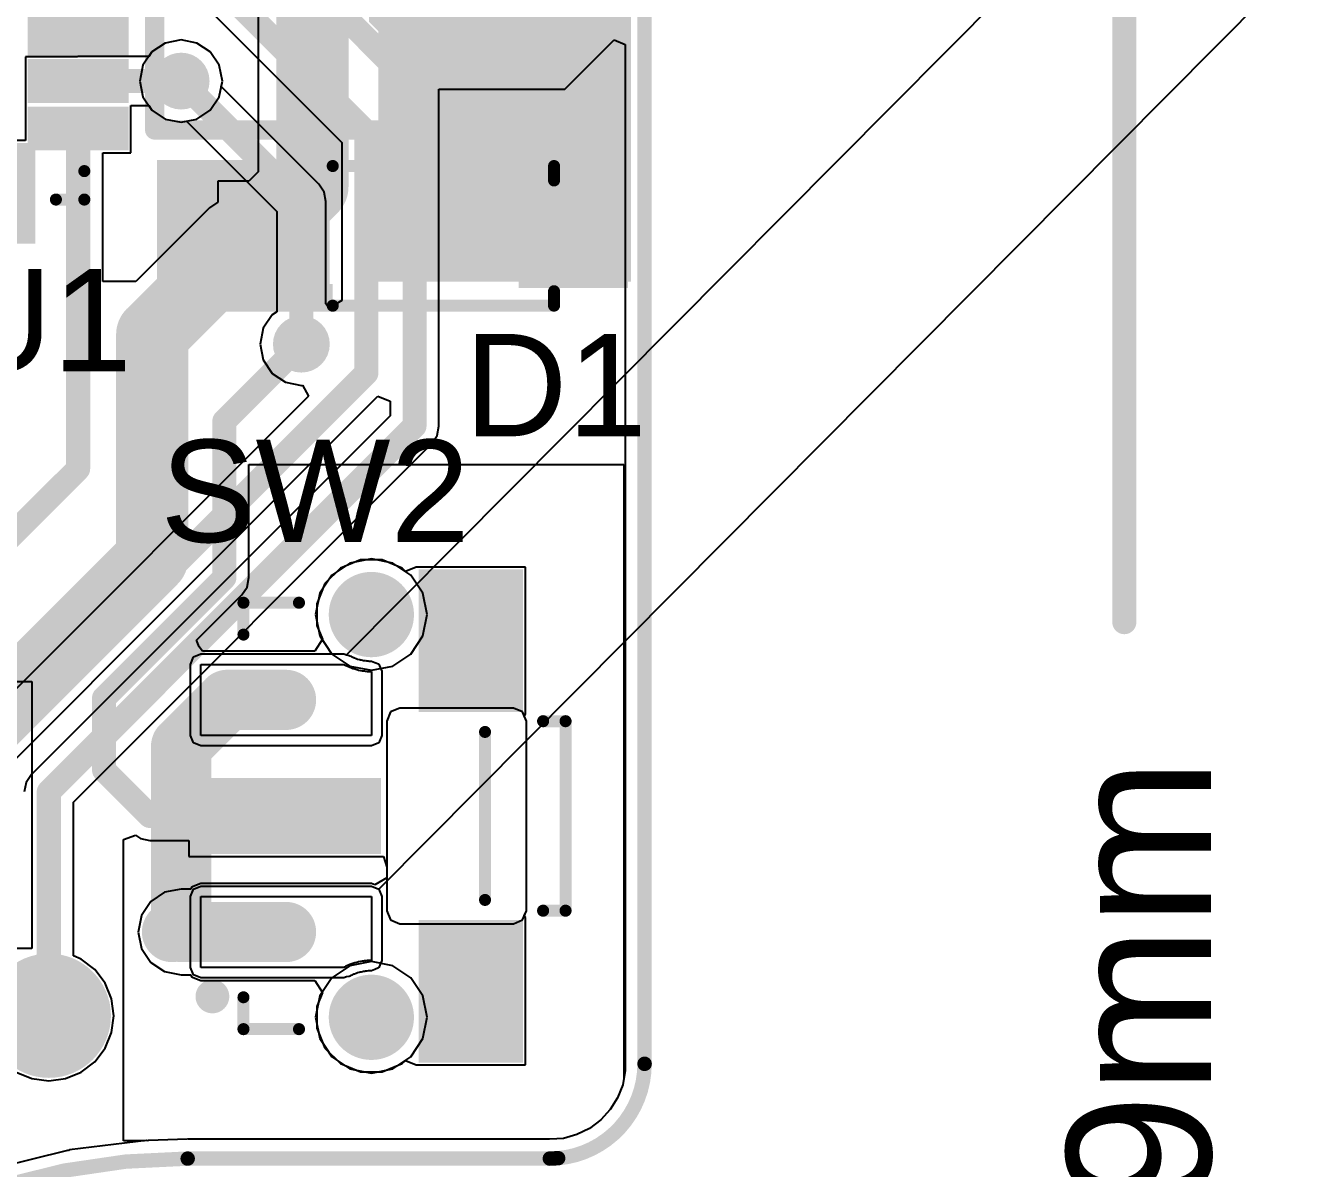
# Model space of a CAD drawing. Header units: millimetres. Extents: x -3 to 5381, y -54 to 5355.
# Drawn here: x 35.12 to 48.49, y -25.06 to -13 of the extents above; entities that cross this region are included whole.
import ezdxf

# ---------------------------------------------------------------- set-up
doc = ezdxf.new("R2010")
doc.units = ezdxf.units.MM
for name, color, linetype in [('BottomLayer', 5, 'Continuous'), ('BottomSolder', 6, 'Continuous'), ('Mechanical1', 6, 'Continuous'), ('Mechanical2', 216, 'Continuous'), ('MultiLayer', 9, 'Continuous'), ('PadHoleLayer', 156, 'Continuous'), ('TopLayer', 1, 'Continuous'), ('TopOverlay', 2, 'Continuous'), ('TopPaste', 8, 'Continuous'), ('TopSolder', 216, 'Continuous'), ('ViaHoleLayer', 16, 'Continuous')]:
    doc.layers.add(name, color=color, linetype=linetype)
doc.styles.add('Arial', font='', dxfattribs={"height": 0.2})
doc.styles.get('Arial').set_extended_font_data('Arial')

# ---------------------------------------------------------------- blocks, each defined once
blk = doc.blocks.new('SOD_123_13')
at = {"layer": 'TopLayer'}
for points in [[(-1.1, 0.45), (-1.1, -0.45), (-2.05, -0.45), (-2.05, 0.45)], [(2.05, 0.45), (2.05, -0.45), (1.1, -0.45), (1.1, 0.45)]]:
    blk.add_hatch(color=1, dxfattribs=at).paths.add_polyline_path(points)
at = {"layer": 'TopOverlay'}
for points in [[(0.965, 0.508), (2.819, 0.508), (2.819, 0.8), (0.965, 0.8)], [(2.119, -0.787), (2.819, -0.787), (2.819, 0.787), (2.119, 0.787)], [(0.965, -0.8), (2.819, -0.8), (2.819, -0.508), (0.965, -0.508)]]:
    blk.add_hatch(color=2, dxfattribs=at).paths.add_polyline_path(points)
at = {"layer": 'TopPaste'}
for points in [[(-1.1, 0.45), (-1.1, -0.45), (-2.05, -0.45), (-2.05, 0.45)], [(2.05, 0.45), (2.05, -0.45), (1.1, -0.45), (1.1, 0.45)]]:
    blk.add_hatch(color=8, dxfattribs=at).paths.add_polyline_path(points)
at = {"layer": 'TopSolder'}
for points in [[(-0.998, 0.552), (-0.998, -0.552), (-2.152, -0.552), (-2.152, 0.552)], [(2.152, 0.552), (2.152, -0.552), (0.998, -0.552), (0.998, 0.552)]]:
    blk.add_hatch(color=216, dxfattribs=at).paths.add_polyline_path(points)
at = {"layer": 'TopOverlay', "const_width": 0.127}
for points in [[(-1.372, 0.737), (-1.372, 0.584)], [(0.965, 0.737), (-1.372, 0.737)], [(-1.372, -0.584), (-1.372, -0.737)], [(0.965, -0.737), (-1.372, -0.737)]]:
    blk.add_lwpolyline(points, dxfattribs=at)
at = {"layer": 'TopOverlay', "const_width": 0.0635}
for points in [[(-1.403, 0.737, 1), (-1.34, 0.737, 1)], [(-1.403, 0.737, 1), (-1.34, 0.737, 1)], [(0.933, 0.737, 1), (0.997, 0.737, 1)], [(-1.403, 0.584, 1), (-1.34, 0.584, 1)], [(-1.403, -0.584, 1), (-1.34, -0.584, 1)], [(-1.403, -0.737, 1), (-1.34, -0.737, 1)], [(-1.403, -0.737, 1), (-1.34, -0.737, 1)], [(0.933, -0.737, 1), (0.997, -0.737, 1)]]:
    blk.add_lwpolyline(points, format="xyb", close=True, dxfattribs=at)
blk = doc.blocks.new('TH_0_75_0_6_14')
at = {"layer": 'BottomLayer'}
h = blk.add_hatch(color=5, dxfattribs=at)
edge = h.paths.add_edge_path()
edge.add_arc((0, 0), 0.554, 0, 360)
at = {"layer": 'BottomSolder'}
h = blk.add_hatch(color=6, dxfattribs=at)
edge = h.paths.add_edge_path()
edge.add_arc((0, 0), 0.656, 0, 360)
at = {"layer": 'PadHoleLayer'}
h = blk.add_hatch(color=156, dxfattribs=at)
edge = h.paths.add_edge_path()
edge.add_arc((0, 0), 0.3, 0, 360)
at = {"layer": 'TopLayer'}
h = blk.add_hatch(color=1, dxfattribs=at)
edge = h.paths.add_edge_path()
edge.add_arc((0, 0), 0.554, 0, 360)
at = {"layer": 'TopSolder'}
h = blk.add_hatch(color=216, dxfattribs=at)
edge = h.paths.add_edge_path()
edge.add_arc((0, 0), 0.656, 0, 360)
blk = doc.blocks.new('QFN_24_EP_4X4__18')
at = {"layer": 'TopLayer'}
for points in [[(-1.38, 2.365), (-1.12, 2.365), (-1.12, 1.505), (-1.38, 1.505)], [(-0.88, 2.365), (-0.62, 2.365), (-0.62, 1.505), (-0.88, 1.505)], [(-0.38, 2.365), (-0.12, 2.365), (-0.12, 1.505), (-0.38, 1.505)], [(0.12, 2.365), (0.38, 2.365), (0.38, 1.505), (0.12, 1.505)], [(0.62, 2.365), (0.88, 2.365), (0.88, 1.505), (0.62, 1.505)], [(1.12, 2.365), (1.38, 2.365), (1.38, 1.505), (1.12, 1.505)], [(-2.365, 1.38), (-1.505, 1.38), (-1.505, 1.12), (-2.365, 1.12)], [(1.505, 1.38), (2.365, 1.38), (2.365, 1.12), (1.505, 1.12)], [(-1.05, 1.05), (1.05, 1.05), (1.05, -1.05), (-1.05, -1.05)], [(-2.365, 0.88), (-1.505, 0.88), (-1.505, 0.62), (-2.365, 0.62)], [(1.505, 0.88), (2.365, 0.88), (2.365, 0.62), (1.505, 0.62)], [(-2.365, 0.38), (-1.505, 0.38), (-1.505, 0.12), (-2.365, 0.12)], [(1.505, 0.38), (2.365, 0.38), (2.365, 0.12), (1.505, 0.12)], [(-2.365, -0.12), (-1.505, -0.12), (-1.505, -0.38), (-2.365, -0.38)], [(1.505, -0.12), (2.365, -0.12), (2.365, -0.38), (1.505, -0.38)], [(-2.365, -0.62), (-1.505, -0.62), (-1.505, -0.88), (-2.365, -0.88)], [(1.505, -0.62), (2.365, -0.62), (2.365, -0.88), (1.505, -0.88)], [(-2.365, -1.12), (-1.505, -1.12), (-1.505, -1.38), (-2.365, -1.38)], [(1.505, -1.12), (2.365, -1.12), (2.365, -1.38), (1.505, -1.38)], [(-1.38, -1.505), (-1.12, -1.505), (-1.12, -2.365), (-1.38, -2.365)], [(-0.88, -1.505), (-0.62, -1.505), (-0.62, -2.365), (-0.88, -2.365)], [(-0.38, -1.505), (-0.12, -1.505), (-0.12, -2.365), (-0.38, -2.365)], [(0.12, -1.505), (0.38, -1.505), (0.38, -2.365), (0.12, -2.365)], [(0.62, -1.505), (0.88, -1.505), (0.88, -2.365), (0.62, -2.365)], [(1.12, -1.505), (1.38, -1.505), (1.38, -2.365), (1.12, -2.365)]]:
    blk.add_hatch(color=1, dxfattribs=at).paths.add_polyline_path(points)
at = {"layer": 'TopPaste'}
for points in [[(-1.38, 2.365), (-1.12, 2.365), (-1.12, 1.505), (-1.38, 1.505)], [(-0.88, 2.365), (-0.62, 2.365), (-0.62, 1.505), (-0.88, 1.505)], [(-0.38, 2.365), (-0.12, 2.365), (-0.12, 1.505), (-0.38, 1.505)], [(0.12, 2.365), (0.38, 2.365), (0.38, 1.505), (0.12, 1.505)], [(0.62, 2.365), (0.88, 2.365), (0.88, 1.505), (0.62, 1.505)], [(1.12, 2.365), (1.38, 2.365), (1.38, 1.505), (1.12, 1.505)], [(-2.365, 1.38), (-1.505, 1.38), (-1.505, 1.12), (-2.365, 1.12)], [(1.505, 1.38), (2.365, 1.38), (2.365, 1.12), (1.505, 1.12)], [(-2.365, 0.88), (-1.505, 0.88), (-1.505, 0.62), (-2.365, 0.62)], [(1.505, 0.88), (2.365, 0.88), (2.365, 0.62), (1.505, 0.62)], [(-0.66, 0.66), (0.66, 0.66), (0.66, -0.66), (-0.66, -0.66)], [(-2.365, 0.38), (-1.505, 0.38), (-1.505, 0.12), (-2.365, 0.12)], [(1.505, 0.38), (2.365, 0.38), (2.365, 0.12), (1.505, 0.12)], [(-2.365, -0.12), (-1.505, -0.12), (-1.505, -0.38), (-2.365, -0.38)], [(1.505, -0.12), (2.365, -0.12), (2.365, -0.38), (1.505, -0.38)], [(-2.365, -0.62), (-1.505, -0.62), (-1.505, -0.88), (-2.365, -0.88)], [(1.505, -0.62), (2.365, -0.62), (2.365, -0.88), (1.505, -0.88)], [(-2.365, -1.12), (-1.505, -1.12), (-1.505, -1.38), (-2.365, -1.38)], [(1.505, -1.12), (2.365, -1.12), (2.365, -1.38), (1.505, -1.38)], [(-1.38, -1.505), (-1.12, -1.505), (-1.12, -2.365), (-1.38, -2.365)], [(-0.88, -1.505), (-0.62, -1.505), (-0.62, -2.365), (-0.88, -2.365)], [(-0.38, -1.505), (-0.12, -1.505), (-0.12, -2.365), (-0.38, -2.365)], [(0.12, -1.505), (0.38, -1.505), (0.38, -2.365), (0.12, -2.365)], [(0.62, -1.505), (0.88, -1.505), (0.88, -2.365), (0.62, -2.365)], [(1.12, -1.505), (1.38, -1.505), (1.38, -2.365), (1.12, -2.365)]]:
    blk.add_hatch(color=8, dxfattribs=at).paths.add_polyline_path(points)
at = {"layer": 'TopSolder'}
for points in [[(-1.482, 2.467), (-1.018, 2.467), (-1.018, 1.403), (-1.482, 1.403)], [(-0.982, 2.467), (-0.518, 2.467), (-0.518, 1.403), (-0.982, 1.403)], [(-0.482, 2.467), (-0.018, 2.467), (-0.018, 1.403), (-0.482, 1.403)], [(0.018, 2.467), (0.482, 2.467), (0.482, 1.403), (0.018, 1.403)], [(0.518, 2.467), (0.982, 2.467), (0.982, 1.403), (0.518, 1.403)], [(1.018, 2.467), (1.482, 2.467), (1.482, 1.403), (1.018, 1.403)], [(-2.467, 1.482), (-1.403, 1.482), (-1.403, 1.018), (-2.467, 1.018)], [(1.403, 1.482), (2.467, 1.482), (2.467, 1.018), (1.403, 1.018)], [(-1.152, 1.152), (1.152, 1.152), (1.152, -1.152), (-1.152, -1.152)], [(-2.467, 0.982), (-1.403, 0.982), (-1.403, 0.518), (-2.467, 0.518)], [(1.403, 0.982), (2.467, 0.982), (2.467, 0.518), (1.403, 0.518)], [(-2.467, 0.482), (-1.403, 0.482), (-1.403, 0.018), (-2.467, 0.018)], [(1.403, 0.482), (2.467, 0.482), (2.467, 0.018), (1.403, 0.018)], [(-2.467, -0.018), (-1.403, -0.018), (-1.403, -0.482), (-2.467, -0.482)], [(1.403, -0.018), (2.467, -0.018), (2.467, -0.482), (1.403, -0.482)], [(-2.467, -0.518), (-1.403, -0.518), (-1.403, -0.982), (-2.467, -0.982)], [(1.403, -0.518), (2.467, -0.518), (2.467, -0.982), (1.403, -0.982)], [(-2.467, -1.018), (-1.403, -1.018), (-1.403, -1.482), (-2.467, -1.482)], [(1.403, -1.018), (2.467, -1.018), (2.467, -1.482), (1.403, -1.482)], [(-1.482, -1.403), (-1.018, -1.403), (-1.018, -2.467), (-1.482, -2.467)], [(-0.982, -1.403), (-0.518, -1.403), (-0.518, -2.467), (-0.982, -2.467)], [(-0.482, -1.403), (-0.018, -1.403), (-0.018, -2.467), (-0.482, -2.467)], [(0.018, -1.403), (0.482, -1.403), (0.482, -2.467), (0.018, -2.467)], [(0.518, -1.403), (0.982, -1.403), (0.982, -2.467), (0.518, -2.467)], [(1.018, -1.403), (1.482, -1.403), (1.482, -2.467), (1.018, -2.467)]]:
    blk.add_hatch(color=216, dxfattribs=at).paths.add_polyline_path(points)
at = {"layer": 'TopOverlay', "const_width": 0.127}
for points in [[(-2, 2), (-1.7, 2)], [(-2, 2), (-2, 1.7)], [(1.7, 2), (2, 2)], [(2, 2), (2, 1.7)], [(-2, -1.7), (-2, -2)], [(2, -1.7), (2, -2)], [(-2, -2), (-1.7, -2)], [(1.7, -2), (2, -2)]]:
    blk.add_lwpolyline(points, dxfattribs=at)
at = {"layer": 'TopOverlay'}
for points, const_width in [([(-2.032, 2, 1), (-1.968, 2, 1)], 0.0635), ([(-2.032, 2, 1), (-1.968, 2, 1)], 0.0635), ([(-1.732, 2, 1), (-1.668, 2, 1)], 0.0635), ([(1.668, 2, 1), (1.732, 2, 1)], 0.0635), ([(1.968, 2, 1), (2.032, 2, 1)], 0.0635), ([(1.968, 2, 1), (2.032, 2, 1)], 0.0635), ([(-2.032, 1.7, 1), (-1.968, 1.7, 1)], 0.0635), ([(1.968, 1.7, 1), (2.032, 1.7, 1)], 0.0635), ([(-2.591, 1.245, 1), (-2.693, 1.245, 1)], 0.2), ([(-2.743, 1.245, 1), (-2.643, 1.245, 1)], 0.1), ([(-2.641, 1.245, 1), (-2.541, 1.245, 1)], 0.1), ([(-2.032, -1.7, 1), (-1.968, -1.7, 1)], 0.0635), ([(1.968, -1.7, 1), (2.032, -1.7, 1)], 0.0635), ([(-2.032, -2, 1), (-1.968, -2, 1)], 0.0635), ([(-2.032, -2, 1), (-1.968, -2, 1)], 0.0635), ([(-1.732, -2, 1), (-1.668, -2, 1)], 0.0635), ([(1.668, -2, 1), (1.732, -2, 1)], 0.0635), ([(1.968, -2, 1), (2.032, -2, 1)], 0.0635), ([(1.968, -2, 1), (2.032, -2, 1)], 0.0635)]:
    blk.add_lwpolyline(points, format="xyb", close=True, dxfattribs=dict(at, const_width=const_width))
blk = doc.blocks.new('TL3340AF160QG_20')
at = {"layer": 'BottomSolder'}
h = blk.add_hatch(color=6, dxfattribs=at)
edge = h.paths.add_edge_path()
edge.add_arc((-2.125, 0.075), 0.102, 0, 360)
h = blk.add_hatch(color=6, dxfattribs=at)
edge = h.paths.add_edge_path()
edge.add_arc((2.125, 0.075), 0.102, 0, 360)
at = {"layer": 'PadHoleLayer'}
h = blk.add_hatch(color=156, dxfattribs=at)
edge = h.paths.add_edge_path()
edge.add_arc((-2.125, 0.075), 0.45, 0, 360)
h = blk.add_hatch(color=156, dxfattribs=at)
edge = h.paths.add_edge_path()
edge.add_arc((2.125, 0.075), 0.45, 0, 360)
at = {"layer": 'TopLayer'}
for points in [[(-0.3, 1.875), (0.3, 1.875), (0.3, 0.075), (-0.3, 0.075)], [(-1.325, 1.075), (-1.125, 1.075), (-1.125, 0.875), (-1.325, 0.875)], [(-1.325, 1.075), (-1.125, 1.075), (-1.125, 0.875), (-1.325, 0.875)], [(1.125, 1.075), (1.325, 1.075), (1.325, 0.875), (1.125, 0.875)], [(1.125, 1.075), (1.325, 1.075), (1.325, 0.875), (1.125, 0.875)], [(-1.2, -1.425), (-2.5, -1.425), (-2.5, -0.525), (-1.2, -0.525)], [(1.2, -0.525), (2.5, -0.525), (2.5, -1.425), (1.2, -1.425)]]:
    blk.add_hatch(color=1, dxfattribs=at).paths.add_polyline_path(points)
at = {"layer": 'TopPaste'}
for points in [[(-0.3, 1.875), (0.3, 1.875), (0.3, 0.075), (-0.3, 0.075)], [(-1.2, -1.425), (-2.5, -1.425), (-2.5, -0.525), (-1.2, -0.525)], [(1.2, -0.525), (2.5, -0.525), (2.5, -1.425), (1.2, -1.425)]]:
    blk.add_hatch(color=8, dxfattribs=at).paths.add_polyline_path(points)
at = {"layer": 'TopSolder'}
for points in [[(-0.402, 1.977), (0.402, 1.977), (0.402, -0.027), (-0.402, -0.027)], [(-1.098, -1.527), (-2.602, -1.527), (-2.602, -0.423), (-1.098, -0.423)], [(1.098, -0.423), (2.602, -0.423), (2.602, -1.527), (1.098, -1.527)]]:
    blk.add_hatch(color=216, dxfattribs=at).paths.add_polyline_path(points)
h = blk.add_hatch(color=216, dxfattribs=at)
edge = h.paths.add_edge_path()
edge.add_arc((-2.125, 0.075), 0.102, 0, 360)
h = blk.add_hatch(color=216, dxfattribs=at)
edge = h.paths.add_edge_path()
edge.add_arc((2.125, 0.075), 0.102, 0, 360)
at = {"layer": 'TopLayer'}
for p, q in [((-1.6, 0.375), (-1.6, 1.875)), ((-1.6, 1.875), (-0.85, 1.875)), ((-0.85, 1.875), (-0.85, 0.075)), ((0.85, 0.075), (0.85, 1.875)), ((0.85, 1.875), (1.6, 1.875)), ((1.6, 1.875), (1.6, 0.375)), ((-1.6, 0.365), (-1.6, 0.375)), ((-1.595, 0.358), (-1.6, 0.365)), ((-1.587, 0.343), (-1.595, 0.358)), ((-1.579, 0.327), (-1.587, 0.343)), ((-1.572, 0.311), (-1.579, 0.327)), ((-1.569, 0.302), (-1.572, 0.311)), ((-1.565, 0.292), (-1.569, 0.302)), ((-1.557, 0.271), (-1.565, 0.292)), ((-1.551, 0.25), (-1.557, 0.271)), ((1.557, 0.271), (1.551, 0.25)), ((1.565, 0.292), (1.557, 0.271)), ((1.569, 0.302), (1.565, 0.292)), ((1.572, 0.311), (1.569, 0.302)), ((1.579, 0.327), (1.572, 0.311)), ((1.587, 0.343), (1.579, 0.327)), ((1.595, 0.358), (1.587, 0.343)), ((1.6, 0.365), (1.595, 0.358)), ((1.6, 0.375), (1.6, 0.365)), ((-1.545, 0.228), (-1.551, 0.25)), ((-1.543, 0.218), (-1.545, 0.228)), ((-1.54, 0.209), (-1.543, 0.218)), ((-1.536, 0.191), (-1.54, 0.209)), ((-1.533, 0.173), (-1.536, 0.191)), ((-1.531, 0.155), (-1.533, 0.173)), ((-1.53, 0.146), (-1.531, 0.155)), ((-1.529, 0.138), (-1.53, 0.146)), ((-1.53, 0.146), (-1.53, 0.146)), ((-1.526, 0.12), (-1.529, 0.138)), ((1.529, 0.138), (1.526, 0.12)), ((1.53, 0.146), (1.529, 0.138)), ((1.531, 0.155), (1.53, 0.146)), ((1.53, 0.146), (1.53, 0.146)), ((1.533, 0.173), (1.531, 0.155)), ((1.536, 0.191), (1.533, 0.173)), ((1.54, 0.209), (1.536, 0.191)), ((1.543, 0.218), (1.54, 0.209)), ((1.545, 0.228), (1.543, 0.218)), ((1.551, 0.25), (1.545, 0.228)), ((-1.525, 0.102), (-1.526, 0.12)), ((-1.525, 0.084), (-1.525, 0.102)), ((-1.525, 0.075), (-1.525, 0.084)), ((-0.85, 0.075), (-1.525, 0.075)), ((1.525, 0.075), (0.85, 0.075)), ((1.526, 0.12), (1.525, 0.102)), ((1.525, 0.102), (1.525, 0.084)), ((1.525, 0.084), (1.525, 0.075))]:
    blk.add_line(p, q, dxfattribs=at)
at = {"layer": 'TopOverlay'}
for points, const_width in [([(-1.854, 1.753, 1), (-1.956, 1.753, 1)], 0.254), ([(-2.019, 1.753, 1), (-1.892, 1.753, 1)], 0.127), ([(-1.918, 1.753, 1), (-1.791, 1.753, 1)], 0.127), ([(-2.282, 1.425, 1), (-2.218, 1.425, 1)], 0.0635), ([(-2.282, 1.425, 1), (-2.218, 1.425, 1)], 0.0635), ([(-1.945, 1.425, 1), (-1.882, 1.425, 1)], 0.0635), ([(1.882, 1.425, 1), (1.945, 1.425, 1)], 0.0635), ([(2.218, 1.425, 1), (2.282, 1.425, 1)], 0.0635), ([(2.218, 1.425, 1), (2.282, 1.425, 1)], 0.0635), ([(-2.282, 0.839, 1), (-2.218, 0.839, 1)], 0.0635), ([(2.218, 0.839, 1), (2.282, 0.839, 1)], 0.0635), ([(-0.918, -1.125, 1), (-0.855, -1.125, 1)], 0.0635), ([(0.855, -1.125, 1), (0.918, -1.125, 1)], 0.0635), ([(-1.032, -1.738, 1), (-0.968, -1.738, 1)], 0.0635), ([(0.968, -1.738, 1), (1.032, -1.738, 1)], 0.0635), ([(-1.032, -1.975, 1), (-0.968, -1.975, 1)], 0.0635), ([(-1.032, -1.975, 1), (-0.968, -1.975, 1)], 0.0635), ([(0.968, -1.975, 1), (1.032, -1.975, 1)], 0.0635), ([(0.968, -1.975, 1), (1.032, -1.975, 1)], 0.0635)]:
    blk.add_lwpolyline(points, format="xyb", close=True, dxfattribs=dict(at, const_width=const_width))
at = {"layer": 'TopOverlay', "const_width": 0.127}
for points in [[(-2.25, 1.425), (-2.25, 0.839)], [(-2.25, 1.425), (-1.913, 1.425)], [(1.913, 1.425), (2.25, 1.425)], [(2.25, 1.425), (2.25, 0.839)], [(-0.887, -1.125), (0.887, -1.125)], [(-1, -1.738), (-1, -1.975)], [(1, -1.738), (1, -1.975)], [(-1, -1.975), (1, -1.975)]]:
    blk.add_lwpolyline(points, dxfattribs=at)
at = {"layer": 'TopSolder'}
for p, q in [((-1.71, 1.875), (-1.678, 1.953)), ((-1.71, 0.375), (-1.71, 1.875)), ((-1.678, 1.953), (-1.6, 1.985)), ((-1.6, 1.985), (-0.85, 1.985)), ((-0.85, 1.985), (-0.772, 1.953)), ((-0.772, 1.953), (-0.74, 1.875)), ((-0.74, 1.875), (-0.74, 0.075)), ((0.74, 1.875), (0.772, 1.953)), ((0.74, 0.075), (0.74, 1.875)), ((0.772, 1.953), (0.85, 1.985)), ((0.85, 1.985), (1.6, 1.985)), ((1.6, 1.985), (1.678, 1.953)), ((1.678, 1.953), (1.71, 1.875)), ((1.71, 1.875), (1.71, 0.375)), ((-1.71, 0.366), (-1.71, 0.375)), ((-1.699, 0.338), (-1.71, 0.366)), ((-1.694, 0.309), (-1.699, 0.338)), ((-1.691, 0.303), (-1.694, 0.309)), ((-1.685, 0.292), (-1.691, 0.303)), ((-1.68, 0.281), (-1.685, 0.292)), ((-1.675, 0.27), (-1.68, 0.281)), ((-1.672, 0.264), (-1.675, 0.27)), ((1.675, 0.27), (1.672, 0.264)), ((1.679, 0.281), (1.675, 0.27)), ((1.685, 0.292), (1.679, 0.281)), ((1.691, 0.303), (1.685, 0.292)), ((1.694, 0.309), (1.691, 0.303)), ((1.699, 0.338), (1.694, 0.309)), ((1.71, 0.366), (1.699, 0.338)), ((1.699, 0.338), (5376.202, -5341.936)), ((1.71, 0.375), (1.71, 0.366)), ((-1.671, 0.262), (-1.672, 0.264)), ((-1.671, 0.26), (-1.671, 0.262)), ((-1.668, 0.252), (-1.671, 0.26)), ((-1.661, 0.235), (-1.668, 0.252)), ((-1.656, 0.22), (-1.661, 0.235)), ((-1.652, 0.203), (-1.656, 0.22)), ((-1.65, 0.194), (-1.652, 0.203)), ((-1.648, 0.192), (-1.65, 0.194)), ((-1.649, 0.189), (-1.648, 0.192)), ((-1.647, 0.182), (-1.649, 0.189)), ((-1.644, 0.169), (-1.647, 0.182)), ((-1.642, 0.157), (-1.644, 0.169)), ((-1.64, 0.143), (-1.642, 0.157)), ((-1.639, 0.136), (-1.64, 0.143)), ((-1.638, 0.133), (-1.639, 0.136)), ((1.639, 0.136), (1.638, 0.133)), ((1.64, 0.143), (1.639, 0.136)), ((1.642, 0.157), (1.64, 0.143)), ((1.644, 0.169), (1.642, 0.157)), ((1.647, 0.182), (1.644, 0.169)), ((1.649, 0.189), (1.647, 0.182)), ((1.65, 0.194), (1.648, 0.192)), ((1.648, 0.192), (1.649, 0.189)), ((1.652, 0.203), (1.65, 0.194)), ((1.656, 0.22), (1.652, 0.203)), ((1.661, 0.235), (1.656, 0.22)), ((1.668, 0.252), (1.661, 0.235)), ((1.671, 0.26), (1.668, 0.252)), ((1.672, 0.264), (1.671, 0.262)), ((1.671, 0.262), (1.671, 0.26)), ((-1.639, 0.129), (-1.638, 0.133)), ((-1.637, 0.123), (-1.639, 0.129)), ((-1.636, 0.11), (-1.637, 0.123)), ((-1.635, 0.097), (-1.636, 0.11)), ((-1.635, 0.084), (-1.635, 0.097)), ((-1.635, 0.077), (-1.635, 0.084)), ((-1.635, 0.076), (-1.635, 0.077)), ((-1.635, 0.075), (-1.635, 0.076)), ((-1.619, 0.037), (-1.635, 0.075)), ((-1.604, -0.001), (-1.619, 0.037)), ((-0.74, 0.075), (-0.772, -0.003)), ((0.772, -0.003), (0.74, 0.075)), ((1.619, 0.037), (1.604, -0.001)), ((1.635, 0.075), (1.619, 0.037)), ((1.636, 0.11), (1.635, 0.097)), ((1.635, 0.097), (1.635, 0.084)), ((1.635, 0.084), (1.635, 0.077)), ((1.635, 0.077), (1.635, 0.076)), ((1.635, 0.076), (1.635, 0.075)), ((1.637, 0.123), (1.636, 0.11)), ((1.639, 0.129), (1.637, 0.123)), ((1.638, 0.133), (1.639, 0.129)), ((-1.603, -0.002), (-1.604, -0.001)), ((-1.603, -0.003), (-1.603, -0.002)), ((-1.565, -0.019), (-1.603, -0.003)), ((-1.527, -0.035), (-1.565, -0.019)), ((-1.526, -0.035), (-1.527, -0.035)), ((-1.525, -0.035), (-1.526, -0.035)), ((-0.85, -0.035), (-1.525, -0.035)), ((-0.772, -0.003), (-0.85, -0.035)), ((-0.772, -0.003), (5376.202, -5341.936)), ((0.85, -0.035), (0.772, -0.003)), ((1.525, -0.035), (0.85, -0.035)), ((1.526, -0.035), (1.525, -0.035)), ((1.527, -0.035), (1.526, -0.035)), ((1.565, -0.018), (1.527, -0.035)), ((1.603, -0.003), (1.565, -0.018)), ((1.604, -0.001), (1.603, -0.002)), ((1.603, -0.002), (1.603, -0.003))]:
    blk.add_line(p, q, dxfattribs=at)
blk = doc.blocks.new('WIREPAD_2_54_1_0_38')
at = {"layer": 'BottomLayer'}
blk.add_hatch(color=5, dxfattribs=at).paths.add_polyline_path([(0.635, 1.27), (-0.635, 1.27), (-1.27, 0.635), (-1.27, -0.635), (-0.635, -1.27), (0.635, -1.27), (1.27, -0.635), (1.27, 0.635)])
at = {"layer": 'BottomSolder'}
blk.add_hatch(color=6, dxfattribs=at).paths.add_polyline_path([(0.6858, 1.3716), (-0.6858, 1.3716), (-1.3716, 0.6858), (-1.3716, -0.6858), (-0.6858, -1.3716), (0.6858, -1.3716), (1.3716, -0.6858), (1.3716, 0.6858)])
at = {"layer": 'MultiLayer'}
blk.add_hatch(color=9, dxfattribs=at).paths.add_polyline_path([(0.635, 1.27), (-0.635, 1.27), (-1.27, 0.635), (-1.27, -0.635), (-0.635, -1.27), (0.635, -1.27), (1.27, -0.635), (1.27, 0.635)])
at = {"layer": 'PadHoleLayer'}
h = blk.add_hatch(color=156, dxfattribs=at)
edge = h.paths.add_edge_path()
edge.add_arc((0, 0), 0.508, 0, 360)
at = {"layer": 'TopLayer'}
blk.add_hatch(color=1, dxfattribs=at).paths.add_polyline_path([(0.635, 1.27), (-0.635, 1.27), (-1.27, 0.635), (-1.27, -0.635), (-0.635, -1.27), (0.635, -1.27), (1.27, -0.635), (1.27, 0.635)])
at = {"layer": 'TopSolder'}
blk.add_hatch(color=216, dxfattribs=at).paths.add_polyline_path([(0.6858, 1.3716), (-0.6858, 1.3716), (-1.3716, 0.6858), (-1.3716, -0.6858), (-0.6858, -1.3716), (0.6858, -1.3716), (1.3716, -0.6858), (1.3716, 0.6858)])

msp = doc.modelspace()

# ---------------------------------------------------------------- hatches: boundary and pattern name
at = {"layer": 'BottomLayer'}
h = msp.add_hatch(color=5, dxfattribs=at)
edge = h.paths.add_edge_path()
edge.add_arc((36.761, -13.585), 0.3, 0, 360)
h = msp.add_hatch(color=5, dxfattribs=at)
edge = h.paths.add_edge_path()
edge.add_arc((38.03, -16.361), 0.3, 0, 360)
h = msp.add_hatch(color=5, dxfattribs=at)
edge = h.paths.add_edge_path()
edge.add_arc((36.761, -20.603), 0.3, 0, 360)
h = msp.add_hatch(color=5, dxfattribs=at)
edge = h.paths.add_edge_path()
edge.add_arc((36.761, -22.565), 0.3, 0, 360)
at = {"layer": 'TopLayer'}
msp.add_hatch(color=1, dxfattribs=at).paths.add_polyline_path([(38.844, -15.701), (41.511, -15.701), (41.511, -10.697), (38.844, -10.697)])
h = msp.add_hatch(color=1, dxfattribs=at)
edge = h.paths.add_edge_path()
edge.add_arc((36.761, -13.585), 0.3, 0, 360)
h = msp.add_hatch(color=1, dxfattribs=at)
edge = h.paths.add_edge_path()
edge.add_arc((38.03, -16.361), 0.3, 0, 360)
h = msp.add_hatch(color=1, dxfattribs=at)
edge = h.paths.add_edge_path()
edge.add_arc((36.761, -20.603), 0.3, 0, 360)
h = msp.add_hatch(color=1, dxfattribs=at)
edge = h.paths.add_edge_path()
edge.add_arc((36.761, -22.565), 0.3, 0, 360)
at = {"layer": 'ViaHoleLayer'}
h = msp.add_hatch(color=16, dxfattribs=at)
edge = h.paths.add_edge_path()
edge.add_arc((36.761, -13.585), 0.15, 0, 360)
h = msp.add_hatch(color=16, dxfattribs=at)
edge = h.paths.add_edge_path()
edge.add_arc((38.03, -16.361), 0.15, 0, 360)
h = msp.add_hatch(color=16, dxfattribs=at)
edge = h.paths.add_edge_path()
edge.add_arc((36.761, -20.603), 0.15, 0, 360)
h = msp.add_hatch(color=16, dxfattribs=at)
edge = h.paths.add_edge_path()
edge.add_arc((36.761, -22.565), 0.15, 0, 360)

# ---------------------------------------------------------------- linework, layer by layer
at = {"layer": 'BottomLayer'}
for p, q in [((36.895, -12.67), (38.458, -14.233)), ((36.594, -13.183), (36.453, -13.277)), ((36.761, -13.15), (36.594, -13.183)), ((36.927, -13.183), (36.761, -13.15)), ((37.069, -13.277), (36.927, -13.183)), ((40.813, -13.669), (41.332, -13.149)), ((41.332, -13.149), (41.45, -13.198)), ((41.45, -13.198), (41.45, -23.956)), ((36.453, -13.277), (36.358, -13.418)), ((37.163, -13.418), (37.069, -13.277)), ((36.358, -13.418), (36.325, -13.585)), ((37.196, -13.585), (37.163, -13.418)), ((36.325, -13.585), (36.358, -13.752)), ((37.185, -13.643), (37.196, -13.585)), ((38.214, -14.672), (37.185, -13.643)), ((36.358, -13.752), (36.453, -13.893)), ((39.483, -17.225), (39.483, -13.669)), ((39.483, -13.669), (40.813, -13.669)), ((36.453, -13.893), (36.594, -13.987)), ((36.594, -13.987), (36.761, -14.02)), ((36.761, -14.02), (36.818, -14.009)), ((36.818, -14.009), (37.771, -14.962)), ((38.458, -14.233), (38.458, -15.899)), ((38.27, -14.756), (38.214, -14.672)), ((38.289, -14.855), (38.27, -14.756)), ((37.771, -14.962), (37.771, -16.02)), ((38.289, -15.934), (38.289, -14.855)), ((38.458, -15.899), (38.331, -15.977)), ((37.723, -16.053), (37.628, -16.194)), ((37.771, -16.02), (37.723, -16.053)), ((38.318, -15.97), (38.289, -15.934)), ((38.331, -15.977), (38.318, -15.97)), ((37.628, -16.194), (37.595, -16.361)), ((37.595, -16.361), (37.628, -16.528)), ((37.628, -16.528), (37.723, -16.669)), ((37.723, -16.669), (37.864, -16.763)), ((37.864, -16.763), (38.03, -16.796)), ((38.03, -16.796), (38.043, -16.794)), ((38.043, -16.794), (38.105, -16.911)), ((38.105, -16.911), (32.793, -22.223)), ((33.235, -22.514), (38.839, -16.91)), ((38.839, -16.91), (38.966, -16.963)), ((38.966, -16.963), (38.966, -17.118)), ((38.966, -17.118), (35.181, -20.902)), ((39.464, -17.324), (39.483, -17.225)), ((39.408, -17.408), (39.464, -17.324)), ((35.623, -21.193), (39.408, -17.408)), ((38.543, -18.671), (38.353, -18.799)), ((38.769, -18.626), (38.543, -18.671)), ((38.994, -18.671), (38.769, -18.626)), ((39.185, -18.799), (38.994, -18.671)), ((38.353, -18.799), (38.225, -18.989)), ((39.312, -18.989), (39.185, -18.799)), ((38.225, -18.989), (38.18, -19.215)), ((39.357, -19.215), (39.312, -18.989)), ((38.18, -19.215), (38.225, -19.44)), ((39.312, -19.44), (39.357, -19.215)), ((38.225, -19.44), (38.353, -19.631)), ((39.185, -19.631), (39.312, -19.44)), ((38.353, -19.631), (38.543, -19.758)), ((38.994, -19.758), (39.185, -19.631)), ((38.543, -19.758), (38.769, -19.803)), ((38.769, -19.803), (38.994, -19.758)), ((38.971, -20.242), (38.931, -20.34)), ((39.069, -20.202), (38.971, -20.242)), ((40.269, -20.202), (39.069, -20.202)), ((40.366, -20.242), (40.269, -20.202)), ((40.406, -20.34), (40.366, -20.242)), ((38.931, -20.34), (38.931, -22.34)), ((40.406, -22.34), (40.406, -20.34)), ((35.124, -20.986), (35.105, -21.086)), ((35.181, -20.902), (35.124, -20.986)), ((35.623, -22.818), (35.623, -21.193)), ((38.931, -22.34), (38.971, -22.437)), ((40.366, -22.437), (40.406, -22.34)), ((38.971, -22.437), (39.069, -22.477)), ((40.269, -22.477), (40.366, -22.437)), ((39.069, -22.477), (40.269, -22.477)), ((35.707, -22.853), (35.623, -22.818)), ((35.849, -22.962), (35.707, -22.853)), ((38.769, -22.876), (38.543, -22.921)), ((38.994, -22.921), (38.769, -22.876)), ((35.959, -23.104), (35.849, -22.962)), ((38.543, -22.921), (38.353, -23.049)), ((39.185, -23.049), (38.994, -22.921)), ((36.027, -23.27), (35.959, -23.104)), ((38.353, -23.049), (38.225, -23.239)), ((39.312, -23.239), (39.185, -23.049)), ((36.051, -23.448), (36.027, -23.27)), ((38.225, -23.239), (38.18, -23.465)), ((39.357, -23.465), (39.312, -23.239)), ((36.027, -23.626), (36.051, -23.448)), ((38.18, -23.465), (38.225, -23.69)), ((39.312, -23.69), (39.357, -23.465)), ((35.959, -23.791), (36.027, -23.626)), ((35.849, -23.934), (35.959, -23.791)), ((38.225, -23.69), (38.353, -23.881)), ((39.185, -23.881), (39.312, -23.69)), ((35.707, -24.043), (35.849, -23.934)), ((38.353, -23.881), (38.543, -24.008)), ((38.994, -24.008), (39.185, -23.881)), ((35.02, -24.043), (35.186, -24.111)), ((35.541, -24.111), (35.707, -24.043)), ((38.543, -24.008), (38.769, -24.053)), ((38.769, -24.053), (38.994, -24.008)), ((41.45, -24.03), (41.422, -24.176)), ((41.45, -23.956), (41.45, -23.956)), ((41.45, -23.956), (41.45, -23.956)), ((41.45, -23.956), (41.45, -24.03)), ((35.186, -24.111), (35.364, -24.135)), ((35.364, -24.135), (35.541, -24.111)), ((41.422, -24.176), (41.369, -24.314)), ((41.369, -24.314), (41.29, -24.439)), ((41.29, -24.439), (41.191, -24.548)), ((41.191, -24.548), (41.072, -24.637)), ((40.727, -24.749), (40.649, -24.752)), ((40.797, -24.743), (40.727, -24.749)), ((40.939, -24.703), (40.797, -24.743)), ((41.072, -24.637), (40.939, -24.703)), ((35.56, -24.87), (34.765, -25.066)), ((35.572, -24.869), (35.56, -24.87)), ((35.584, -24.865), (35.572, -24.869)), ((36.396, -24.766), (35.584, -24.865)), ((36.406, -24.767), (36.396, -24.766)), ((36.415, -24.765), (36.406, -24.767)), ((36.824, -24.752), (36.415, -24.765)), ((36.827, -24.753), (36.824, -24.752)), ((36.83, -24.752), (36.827, -24.753)), ((40.649, -24.752), (36.83, -24.752))]:
    msp.add_line(p, q, dxfattribs=at)
for points, const_width in [([(36.888, -11.309), (39.225, -13.646)], 0.254), ([(36.837, -12.246), (38.717, -14.126)], 0.254), ([(36.761, -13.585), (38.03, -14.855)], 0.254), ([(39.225, -17.225), (39.225, -13.646)], 0.254), ([(38.717, -16.666), (38.717, -14.126)], 0.254), ([(38.03, -16.361), (38.03, -14.855)], 0.254), ([(32.976, -22.406), (38.717, -16.666)], 0.254), ([(35.364, -21.086), (39.225, -17.225)], 0.254), ([(36.761, -22.469), (36.761, -20.603)], 0.635), ([(35.364, -23.448), (35.364, -21.086)], 0.254), ([(36.665, -22.565), (36.761, -22.469)], 0.635)]:
    msp.add_lwpolyline(points, dxfattribs=dict(at, const_width=const_width))
for points, const_width in [([(36.697, -13.585, 1), (36.824, -13.585, 1)], 0.127), ([(39.161, -13.646, 1), (39.288, -13.646, 1)], 0.127), ([(39.161, -13.646, 1), (39.288, -13.646, 1)], 0.127), ([(38.653, -14.126, 1), (38.78, -14.126, 1)], 0.127), ([(38.653, -14.126, 1), (38.78, -14.126, 1)], 0.127), ([(37.967, -14.855, 1), (38.094, -14.855, 1)], 0.127), ([(37.967, -14.855, 1), (38.094, -14.855, 1)], 0.127), ([(37.967, -16.361, 1), (38.094, -16.361, 1)], 0.127), ([(38.653, -16.666, 1), (38.78, -16.666, 1)], 0.127), ([(38.653, -16.666, 1), (38.78, -16.666, 1)], 0.127), ([(39.161, -17.225, 1), (39.288, -17.225, 1)], 0.127), ([(39.161, -17.225, 1), (39.288, -17.225, 1)], 0.127), ([(36.602, -20.603, 1), (36.919, -20.603, 1)], 0.318), ([(35.3, -21.086, 1), (35.427, -21.086, 1)], 0.127), ([(35.3, -21.086, 1), (35.427, -21.086, 1)], 0.127), ([(36.602, -22.469, 1), (36.919, -22.469, 1)], 0.318), ([(36.602, -22.469, 1), (36.919, -22.469, 1)], 0.318), ([(36.506, -22.565, 1), (36.824, -22.565, 1)], 0.318), ([(35.3, -23.448, 1), (35.427, -23.448, 1)], 0.127)]:
    msp.add_lwpolyline(points, format="xyb", close=True, dxfattribs=dict(at, const_width=const_width))
at = {"layer": 'Mechanical1', "const_width": 0.254}
msp.add_lwpolyline([(46.718, -19.295), (46.718, 2.996)], dxfattribs=at)
at = {"layer": 'Mechanical1', "const_width": 0.127}
msp.add_lwpolyline([(46.654, -19.295, 1), (46.781, -19.295, 1)], format="xyb", close=True, dxfattribs=at)
at = {"layer": 'Mechanical2', "const_width": 0.152}
for points in [[(41.653, -23.956), (41.653, -0.004)], [(36.83, -24.956), (40.653, -24.956)], [(40.653, -24.956), (40.741, -24.952)]]:
    msp.add_lwpolyline(points, dxfattribs=at)
for points in [[(41.653, -23.956, -0.38888), (40.741, -24.952)], [(35.293, -38.279, -0.891253), (36.83, -24.956)]]:
    msp.add_lwpolyline(points, format="xyb", dxfattribs=at)
at = {"layer": 'Mechanical2', "const_width": 0.0762}
for points in [[(41.615, -23.956, 1), (41.692, -23.956, 1)], [(41.615, -23.956, 1), (41.692, -23.956, 1)], [(36.792, -24.956, 1), (36.868, -24.956, 1)], [(36.792, -24.956, 1), (36.868, -24.956, 1)], [(40.615, -24.956, 1), (40.692, -24.956, 1)], [(40.615, -24.956, 1), (40.692, -24.956, 1)], [(40.703, -24.952, 1), (40.779, -24.952, 1)], [(40.703, -24.952, 1), (40.779, -24.952, 1)]]:
    msp.add_lwpolyline(points, format="xyb", close=True, dxfattribs=at)
at = {"layer": 'TopLayer'}
for p, q in [((37.574, -9.046), (37.574, -14.543)), ((36.594, -13.183), (36.453, -13.277)), ((36.761, -13.15), (36.594, -13.183)), ((36.927, -13.183), (36.761, -13.15)), ((37.069, -13.277), (36.927, -13.183)), ((35.664, -13.328), (35.117, -13.328)), ((35.117, -13.328), (35.117, -14.213)), ((35.674, -13.326), (35.664, -13.328)), ((36.42, -13.326), (35.674, -13.326)), ((36.453, -13.277), (36.42, -13.326)), ((37.163, -13.418), (37.069, -13.277)), ((37.196, -13.585), (37.163, -13.418)), ((37.163, -13.752), (37.196, -13.585)), ((37.069, -13.893), (37.163, -13.752)), ((36.231, -14.342), (36.231, -13.844)), ((36.231, -13.844), (36.42, -13.844)), ((36.42, -13.844), (36.453, -13.893)), ((36.453, -13.893), (36.594, -13.987)), ((36.927, -13.987), (37.069, -13.893)), ((36.594, -13.987), (36.761, -14.02)), ((36.761, -14.02), (36.927, -13.987)), ((35.117, -14.213), (32.361, -14.213)), ((35.933, -15.701), (35.933, -14.342)), ((35.933, -14.342), (36.231, -14.342)), ((37.574, -14.543), (37.479, -14.638)), ((37.477, -14.641), (37.149, -14.641)), ((37.149, -14.641), (37.149, -14.862)), ((37.479, -14.638), (37.477, -14.641)), ((37.061, -14.921), (36.282, -15.701)), ((37.149, -14.862), (37.061, -14.921)), ((37.061, -14.921), (37.061, -14.921)), ((36.282, -15.701), (35.933, -15.701)), ((37.477, -18.825), (37.477, -17.631)), ((37.477, -17.631), (41.434, -17.631)), ((41.434, -17.631), (41.434, -24.111)), ((38.442, -18.725), (38.279, -18.888)), ((38.654, -18.638), (38.442, -18.725)), ((38.883, -18.638), (38.654, -18.638)), ((39.095, -18.725), (38.883, -18.638)), ((39.129, -18.759), (39.095, -18.725)), ((39.242, -18.713), (39.129, -18.759)), ((40.396, -18.713), (39.242, -18.713)), ((39.242, -18.713), (39.242, -18.713)), ((40.396, -20.267), (40.396, -18.713)), ((37.457, -18.924), (37.477, -18.825)), ((37.401, -19.008), (37.457, -18.924)), ((38.279, -18.888), (38.192, -19.1)), ((36.924, -19.485), (37.401, -19.008)), ((38.192, -19.1), (38.192, -19.329)), ((38.192, -19.329), (38.252, -19.475)), ((36.95, -19.554), (36.924, -19.485)), ((38.252, -19.475), (38.174, -19.602)), ((36.987, -19.602), (36.95, -19.554)), ((38.174, -19.602), (36.987, -19.602)), ((32.469, -19.921), (35.186, -19.921)), ((35.186, -19.921), (35.186, -22.74)), ((40.383, -20.285), (40.396, -20.267)), ((40.406, -20.34), (40.383, -20.285)), ((40.396, -20.267), (40.396, -20.267)), ((40.406, -22.34), (40.406, -20.34)), ((36.151, -21.59), (36.278, -21.543)), ((36.151, -24.769), (36.151, -21.59)), ((36.278, -21.543), (36.331, -21.579)), ((36.331, -21.579), (36.431, -21.599)), ((36.431, -21.599), (36.842, -21.599)), ((36.842, -21.599), (36.842, -21.767)), ((36.842, -21.767), (38.896, -21.767)), ((38.896, -21.767), (38.931, -21.879)), ((38.931, -21.879), (38.931, -21.992)), ((36.969, -22.052), (36.871, -22.092)), ((38.769, -22.052), (36.969, -22.052)), ((38.804, -22.067), (38.769, -22.052)), ((38.931, -21.992), (38.804, -22.067)), ((36.587, -22.146), (36.44, -22.244)), ((36.761, -22.111), (36.587, -22.146)), ((36.863, -22.111), (36.761, -22.111)), ((36.871, -22.092), (36.863, -22.111)), ((36.44, -22.244), (36.342, -22.391)), ((40.383, -22.394), (40.406, -22.34)), ((36.342, -22.391), (36.308, -22.565)), ((40.396, -22.413), (40.383, -22.394)), ((40.396, -23.967), (40.396, -22.413)), ((40.396, -22.413), (40.396, -22.413)), ((36.308, -22.565), (36.342, -22.738)), ((35.186, -22.74), (32.469, -22.74)), ((36.342, -22.738), (36.44, -22.885)), ((36.44, -22.885), (36.587, -22.983)), ((36.587, -22.983), (36.761, -23.018)), ((36.761, -23.018), (36.863, -23.018)), ((36.863, -23.018), (36.871, -23.037)), ((36.871, -23.037), (36.969, -23.077)), ((36.969, -23.077), (38.174, -23.077)), ((38.174, -23.077), (38.252, -23.204)), ((38.252, -23.204), (38.192, -23.35)), ((38.192, -23.35), (38.192, -23.579)), ((38.192, -23.579), (38.279, -23.791)), ((38.279, -23.791), (38.442, -23.954)), ((39.095, -23.954), (39.129, -23.92)), ((39.129, -23.92), (39.242, -23.967)), ((38.442, -23.954), (38.654, -24.042)), ((38.654, -24.042), (38.883, -24.042)), ((38.883, -24.042), (39.095, -23.954)), ((39.242, -23.967), (39.242, -23.967)), ((39.242, -23.967), (40.396, -23.967)), ((41.422, -24.176), (41.369, -24.314)), ((41.434, -24.111), (41.422, -24.176)), ((41.369, -24.314), (41.29, -24.439)), ((41.29, -24.439), (41.191, -24.548)), ((41.191, -24.548), (41.072, -24.637)), ((40.727, -24.749), (40.649, -24.752)), ((40.797, -24.743), (40.727, -24.749)), ((40.939, -24.703), (40.797, -24.743)), ((41.072, -24.637), (40.939, -24.703)), ((36.375, -24.769), (36.151, -24.769)), ((36.396, -24.766), (36.375, -24.769)), ((36.406, -24.767), (36.396, -24.766)), ((36.415, -24.765), (36.406, -24.767)), ((36.824, -24.752), (36.415, -24.765)), ((36.827, -24.753), (36.824, -24.752)), ((36.83, -24.752), (36.827, -24.753)), ((40.649, -24.752), (36.83, -24.752))]:
    msp.add_line(p, q, dxfattribs=at)
for points, const_width in [([(38.147, -14.703), (38.147, -7.511)], 0.762), ([(35.674, -13.585), (36.71, -13.585)], 0.254), ([(35.674, -17.677), (35.674, -14.085)], 0.254), ([(37.845, -15.004), (38.147, -14.703)], 0.762), ([(37.845, -15.149), (37.845, -15.004)], 0.762), ([(37.682, -15.287), (37.751, -15.218)], 0.762), ([(37.751, -15.218), (37.776, -15.218)], 0.762), ([(37.776, -15.218), (37.845, -15.149)], 0.762), ([(36.456, -16.259), (37.428, -15.287)], 0.762), ([(37.428, -15.287), (37.682, -15.287)], 0.762), ([(36.456, -18.622), (36.456, -16.259)], 0.762), ([(37.218, -17.173), (38.03, -16.361)], 0.254), ([(37.218, -18.825), (37.218, -17.173)], 0.254), ([(34.119, -19.231), (35.674, -17.677)], 0.254), ([(34.249, -20.829), (36.456, -18.622)], 0.762), ([(35.948, -20.095), (37.218, -18.825)], 0.254), ([(36.761, -20.603), (37.249, -20.115)], 0.635), ([(37.249, -20.115), (37.869, -20.115)], 0.635), ([(35.948, -20.857), (35.948, -20.095)], 0.254), ([(35.948, -20.857), (36.431, -21.34)], 0.254), ([(36.431, -21.34), (37.869, -21.34)], 0.254), ([(36.761, -22.565), (37.869, -22.565)], 0.635)]:
    msp.add_lwpolyline(points, dxfattribs=dict(at, const_width=const_width))
for points, const_width in [([(35.61, -13.585, 1), (35.737, -13.585, 1)], 0.127), ([(36.646, -13.585, 1), (36.773, -13.585, 1)], 0.127), ([(35.61, -14.085, 1), (35.737, -14.085, 1)], 0.127), ([(37.956, -14.703, 1), (38.337, -14.703, 1)], 0.381), ([(37.956, -14.703, 1), (38.337, -14.703, 1)], 0.381), ([(37.655, -15.004, 1), (38.036, -15.004, 1)], 0.381), ([(37.655, -15.004, 1), (38.036, -15.004, 1)], 0.381), ([(37.561, -15.218, 1), (37.942, -15.218, 1)], 0.381), ([(37.561, -15.218, 1), (37.942, -15.218, 1)], 0.381), ([(37.586, -15.218, 1), (37.967, -15.218, 1)], 0.381), ([(37.586, -15.218, 1), (37.967, -15.218, 1)], 0.381), ([(37.655, -15.149, 1), (38.036, -15.149, 1)], 0.381), ([(37.655, -15.149, 1), (38.036, -15.149, 1)], 0.381), ([(37.237, -15.287, 1), (37.618, -15.287, 1)], 0.381), ([(37.237, -15.287, 1), (37.618, -15.287, 1)], 0.381), ([(37.492, -15.287, 1), (37.873, -15.287, 1)], 0.381), ([(37.492, -15.287, 1), (37.873, -15.287, 1)], 0.381), ([(36.265, -16.259, 1), (36.646, -16.259, 1)], 0.381), ([(36.265, -16.259, 1), (36.646, -16.259, 1)], 0.381), ([(37.967, -16.361, 1), (38.094, -16.361, 1)], 0.127), ([(37.154, -17.173, 1), (37.281, -17.173, 1)], 0.127), ([(37.154, -17.173, 1), (37.281, -17.173, 1)], 0.127), ([(35.61, -17.677, 1), (35.737, -17.677, 1)], 0.127), ([(35.61, -17.677, 1), (35.737, -17.677, 1)], 0.127), ([(36.265, -18.622, 1), (36.646, -18.622, 1)], 0.381), ([(36.265, -18.622, 1), (36.646, -18.622, 1)], 0.381), ([(37.154, -18.825, 1), (37.281, -18.825, 1)], 0.127), ([(37.154, -18.825, 1), (37.281, -18.825, 1)], 0.127), ([(37.09, -20.115, 1), (37.408, -20.115, 1)], 0.318), ([(37.09, -20.115, 1), (37.408, -20.115, 1)], 0.318), ([(37.71, -20.115, 1), (38.027, -20.115, 1)], 0.318), ([(35.884, -20.095, 1), (36.011, -20.095, 1)], 0.127), ([(35.884, -20.095, 1), (36.011, -20.095, 1)], 0.127), ([(36.602, -20.603, 1), (36.919, -20.603, 1)], 0.318), ([(35.884, -20.857, 1), (36.011, -20.857, 1)], 0.127), ([(35.884, -20.857, 1), (36.011, -20.857, 1)], 0.127), ([(36.367, -21.34, 1), (36.494, -21.34, 1)], 0.127), ([(36.367, -21.34, 1), (36.494, -21.34, 1)], 0.127), ([(37.805, -21.34, 1), (37.932, -21.34, 1)], 0.127), ([(36.602, -22.565, 1), (36.919, -22.565, 1)], 0.318), ([(37.71, -22.565, 1), (38.027, -22.565, 1)], 0.318)]:
    msp.add_lwpolyline(points, format="xyb", close=True, dxfattribs=dict(at, const_width=const_width))
at = {"layer": 'TopOverlay', "const_width": 0.203}
for points in [[(36.481, -14.101), (36.481, -2.112)], [(36.481, -14.101), (41.282, -14.101)]]:
    msp.add_lwpolyline(points, dxfattribs=at)
at = {"layer": 'TopOverlay', "const_width": 0.102}
for points in [[(36.431, -14.101, 1), (36.532, -14.101, 1)], [(36.431, -14.101, 1), (36.532, -14.101, 1)], [(41.231, -14.101, 1), (41.333, -14.101, 1)]]:
    msp.add_lwpolyline(points, format="xyb", close=True, dxfattribs=at)

# ---------------------------------------------------------------- block references
for name, p, rotation in [('TL3340AF160QG_20', (38.844, -21.34), 90), ('QFN_24_EP_4X4__18', (33.739, -12.835), 90), ('SOD_123_13', (39.326, -15.218), 180), ('TH_0_75_0_6_14', (35.364, -23.448), 90)]:
    msp.add_blockref(name, p, dxfattribs=dict(rotation=rotation))
msp.add_blockref('WIREPAD_2_54_1_0_38', (40.114, -12.272))

# ---------------------------------------------------------------- texts
at = {"layer": 'Mechanical1', "style": 'Arial'}
msp.add_text('54.49mm', height=1.524, rotation=90, dxfattribs=at).set_placement((47.632, -29.604))
at = {"layer": 'TopOverlay', "style": 'Arial'}
for s, p in [('U1', (34.314, -16.647)), ('D1', (39.75, -17.333)), ('SW2', (36.541, -18.45))]:
    msp.add_text(s, height=1.0795, dxfattribs=at).set_placement(p)

doc.saveas('drawing.dxf')
